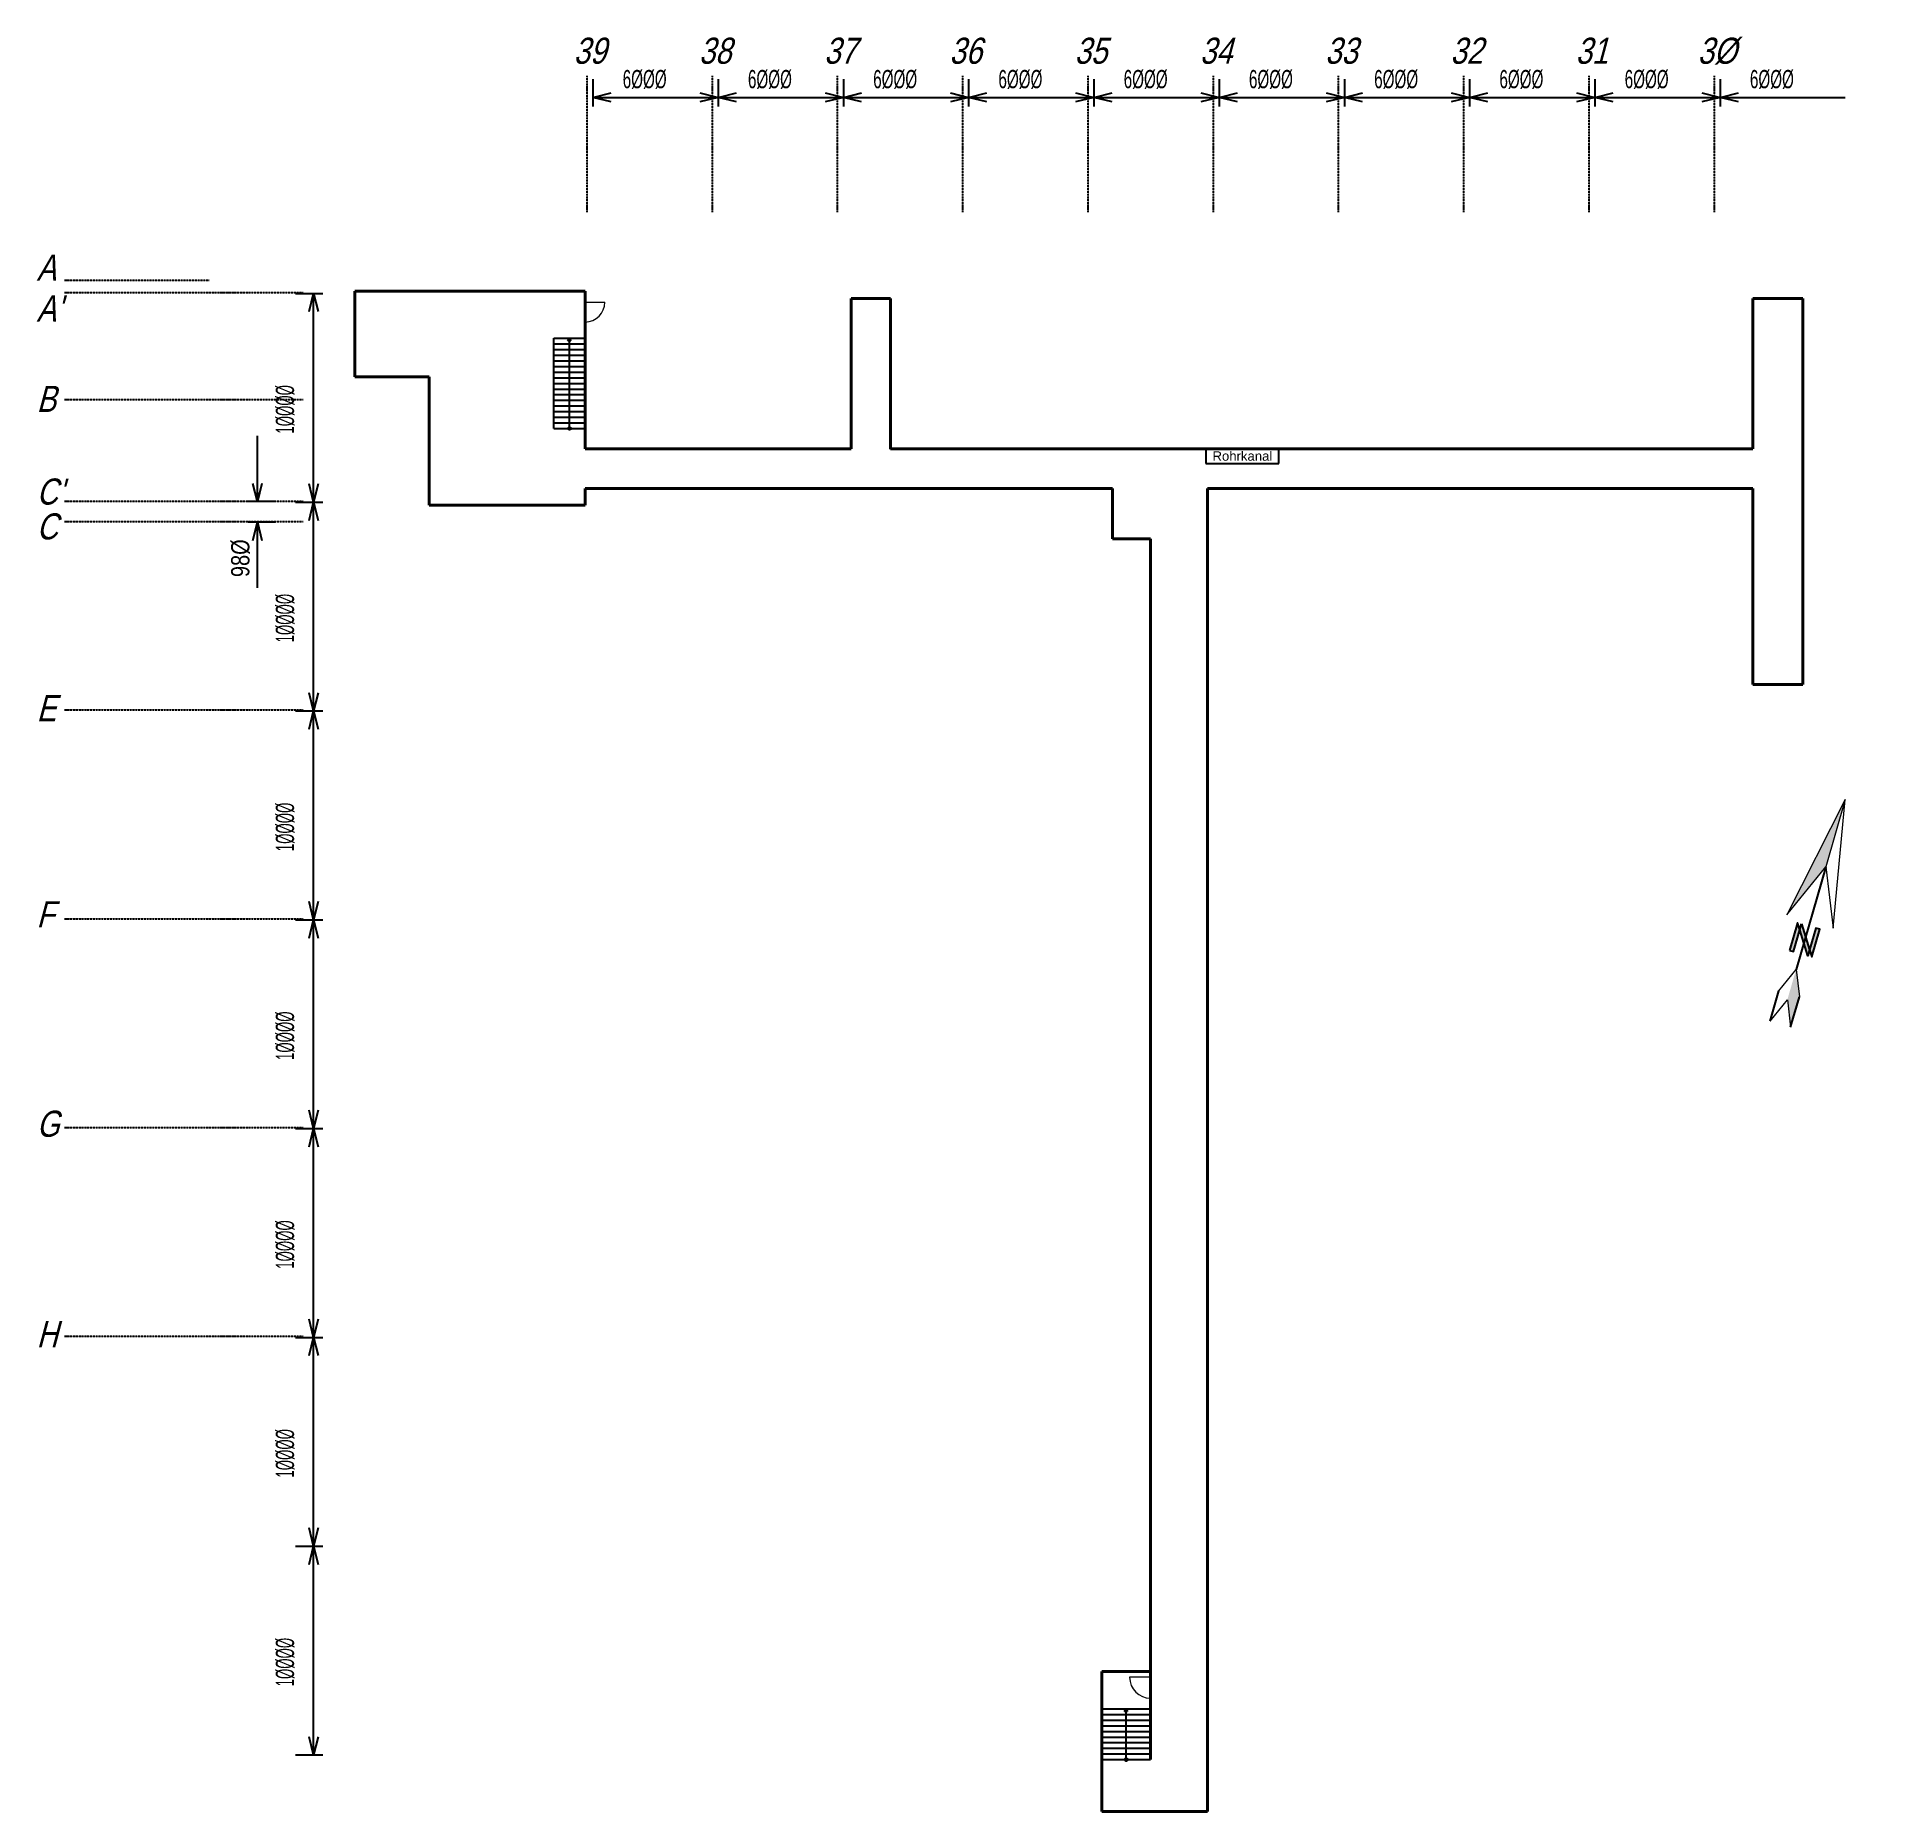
# Model space of a CAD drawing. Header units: millimetres. Extents: x -26372 to 61377, y -52750 to 32246.
import ezdxf
from ezdxf.enums import TextEntityAlignment as Align

# ---------------------------------------------------------------- set-up
doc = ezdxf.new("R2010")
doc.units = ezdxf.units.MM
doc.linetypes.add('ACAD_ISO10W100', pattern=[18, 12, -3, 0, -3])
for name, color, linetype, lineweight in [('A03_Türen', 253, 'Continuous', 20), ('A04_Treppen', 3, 'Continuous', 25), ('A07_Achslinien', 253, 'ACAD_ISO10W100', 25), ('A0_Grundriß', 7, 'Continuous', 40)]:
    doc.layers.add(name, color=color, linetype=linetype, lineweight=lineweight)
for name, color, linetype in [('A05_Bemaßung', 7, 'Continuous'), ('A06_Text', 7, 'Continuous'), ('Nord-Pfeil', 7, 'Continuous')]:
    doc.layers.add(name, color=color, linetype=linetype)
doc.styles.add('1', font='TXT')
doc.styles.get("Standard").update_dxf_attribs({"font": 'arial.ttf'})

# ---------------------------------------------------------------- blocks, each defined once
blk = doc.blocks.new('Nord-Pfeil 05')
for points in [[(-7207, -37964), (6, -20987), (0, 0)], [(-2248, -41214), (-3442, -39421), (-3440, -47995), (-2246, -47995)], [(-2248, -39421), (-2248, -41214), (2271, -47994), (2271, -46201)], [(2271, -46201), (3465, -47993), (3463, -39419), (2269, -39420)], [(3232, -60537), (14, -52974), (17, -62385), (3234, -69948)]]:
    blk.add_hatch(color=256).paths.add_polyline_path(points)
at = {"linetype": 'Continuous', "lineweight": 20, "ltscale": 0.039687}
for p, q in [((0, 0), (-7207, -37964)), ((0, 0), (6, -20987)), ((7227, -37960), (0, 0)), ((-7207, -37964), (6, -20987)), ((6, -20987), (7227, -37960)), ((-3200, -60538), (14, -52974)), ((14, -52974), (3232, -60537)), ((-3197, -69950), (17, -62385)), ((17, -62385), (3234, -69948))]:
    blk.add_line(p, q, dxfattribs=at)
for p, q in [((6, -20987), (14, -52974)), ((-3197, -69950), (-3200, -60538)), ((3234, -69948), (3232, -60537))]:
    blk.add_line(p, q)
for points in [[(-3440, -47995), (-2246, -47995), (-2248, -41214), (-3442, -39421)], [(2271, -46201), (3465, -47993), (3463, -39419), (2269, -39420)]]:
    blk.add_lwpolyline(points, close=True)
blk.add_lwpolyline([(-2248, -39421), (2271, -46201), (2271, -47994), (-2248, -41214), (-2248, -39421)])

msp = doc.modelspace()

# ---------------------------------------------------------------- linework, layer by layer
at = {"layer": 'A03_Türen'}
for p, q in [((-101, 19528), (849, 19528)), ((26989, -46328), (25989, -46328))]:
    msp.add_line(p, q, dxfattribs=at)
for centre, radius, start, end in [((-101, 19528), 950, 270, 0), ((26989, -46328), 1000, 180, 270)]:
    msp.add_arc(centre, radius, start, end, dxfattribs=at)
at = {"layer": 'A04_Treppen'}
for p, q in [((-1601, 13480), (-1601, 17800)), ((-1601, 17800), (-101, 17800)), ((-921, 17678), (-851, 17800)), ((-781, 17678), (-921, 17678)), ((-851, 17800), (-781, 17678)), ((-851, 13550), (-851, 17678)), ((-1601, 17530), (-101, 17530)), ((-1601, 17260), (-101, 17260)), ((-1601, 16990), (-101, 16990)), ((-1601, 16720), (-101, 16720)), ((-1601, 16450), (-101, 16450)), ((-1601, 16180), (-101, 16180)), ((-1601, 15910), (-101, 15910)), ((-1601, 15640), (-101, 15640)), ((-1601, 15370), (-101, 15370)), ((-1601, 15100), (-101, 15100)), ((-1601, 14830), (-101, 14830)), ((-1601, 14560), (-101, 14560)), ((-1601, 14290), (-101, 14290)), ((-1601, 14020), (-101, 14020)), ((-1601, 13750), (-101, 13750)), ((-1601, 13480), (-101, 13480)), ((24649, -47840), (26989, -47840)), ((24649, -48110), (26989, -48110)), ((25749, -47962), (25819, -47840)), ((25889, -47962), (25749, -47962)), ((25819, -47840), (25889, -47962)), ((25819, -50200), (25819, -47962)), ((26989, -50270), (26989, -47840)), ((24649, -48380), (26989, -48380)), ((24649, -48650), (26989, -48650)), ((24649, -48920), (26989, -48920)), ((24649, -49190), (26989, -49190)), ((24649, -49460), (26989, -49460)), ((24649, -49730), (26989, -49730)), ((24649, -50000), (26989, -50000)), ((24649, -50270), (26989, -50270))]:
    msp.add_line(p, q, dxfattribs=at)
for centre in [(-851, 13480), (25819, -50270)]:
    msp.add_circle(centre, 70, dxfattribs=at)
at = {"layer": 'A05_Bemaßung'}
for p, q in [((274, 30212), (274, 28899)), ((6274, 30212), (6274, 28899)), ((12274, 30212), (12274, 28899)), ((18274, 30212), (18274, 28899)), ((24274, 30212), (24274, 28899)), ((30274, 30212), (30274, 28899)), ((36274, 30212), (36274, 28899)), ((42274, 30212), (42274, 28899)), ((48274, 30212), (48274, 28899)), ((54274, 30212), (54274, 28899)), ((54274, 30212), (54274, 28899)), ((274, 29337), (6274, 29337)), ((6274, 29337), (12274, 29337)), ((12274, 29337), (18274, 29337)), ((18274, 29337), (24274, 29337)), ((24274, 29337), (30274, 29337)), ((30274, 29337), (36274, 29337)), ((36274, 29337), (42274, 29337)), ((42274, 29337), (48274, 29337)), ((48274, 29337), (54274, 29337)), ((54274, 29337), (60274, 29337)), ((-13979, 19950), (-12666, 19950)), ((-13104, 9950), (-13104, 19950)), ((-15798, 9975), (-15798, 13124)), ((-14923, 9975), (-16236, 9975)), ((-15798, 10413), (-15798, 9975)), ((-13979, 9950), (-12666, 9950)), ((-13104, -50), (-13104, 9950)), ((-14923, 8995), (-16236, 8995)), ((-15798, 5846), (-15798, 8995)), ((-13979, -50), (-12666, -50)), ((-13104, -10050), (-13104, -50)), ((-13979, -10050), (-12666, -10050)), ((-13104, -20050), (-13104, -10050)), ((-13979, -20050), (-12666, -20050)), ((-13104, -30050), (-13104, -20050)), ((-13979, -30050), (-12666, -30050)), ((-13104, -40050), (-13104, -30050)), ((-13979, -40050), (-12666, -40050)), ((-13104, -50050), (-13104, -40050)), ((-13979, -50050), (-12666, -50050))]:
    msp.add_line(p, q, dxfattribs=at)
for points in [[(1149, 29118), (274, 29337), (1149, 29556)], [(5399, 29556), (6274, 29337), (5399, 29118)], [(7149, 29118), (6274, 29337), (7149, 29556)], [(11399, 29556), (12274, 29337), (11399, 29118)], [(13149, 29118), (12274, 29337), (13149, 29556)], [(17399, 29556), (18274, 29337), (17399, 29118)], [(19149, 29118), (18274, 29337), (19149, 29556)], [(23399, 29556), (24274, 29337), (23399, 29118)], [(25149, 29118), (24274, 29337), (25149, 29556)], [(29399, 29556), (30274, 29337), (29399, 29118)], [(31149, 29118), (30274, 29337), (31149, 29556)], [(35399, 29556), (36274, 29337), (35399, 29118)], [(37149, 29118), (36274, 29337), (37149, 29556)], [(41399, 29556), (42274, 29337), (41399, 29118)], [(43149, 29118), (42274, 29337), (43149, 29556)], [(47399, 29556), (48274, 29337), (47399, 29118)], [(49149, 29118), (48274, 29337), (49149, 29556)], [(53399, 29556), (54274, 29337), (53399, 29118)], [(55149, 29118), (54274, 29337), (55149, 29556)], [(-13323, 19075), (-13104, 19950), (-12885, 19075)], [(-15579, 10850), (-15798, 9975), (-16017, 10850)], [(-12885, 10825), (-13104, 9950), (-13323, 10825)], [(-13323, 9075), (-13104, 9950), (-12885, 9075)], [(-16017, 8120), (-15798, 8995), (-15579, 8120)], [(-12885, 825), (-13104, -50), (-13323, 825)], [(-13323, -925), (-13104, -50), (-12885, -925)], [(-12885, -9175), (-13104, -10050), (-13323, -9175)], [(-13323, -10925), (-13104, -10050), (-12885, -10925)], [(-12885, -19175), (-13104, -20050), (-13323, -19175)], [(-13323, -20925), (-13104, -20050), (-12885, -20925)], [(-12885, -29175), (-13104, -30050), (-13323, -29175)], [(-13323, -30925), (-13104, -30050), (-12885, -30925)], [(-12885, -39175), (-13104, -40050), (-13323, -39175)], [(-13323, -40925), (-13104, -40050), (-12885, -40925)], [(-12885, -49175), (-13104, -50050), (-13323, -49175)]]:
    msp.add_lwpolyline(points, dxfattribs=at)
at = {"layer": 'A06_Text'}
for p, q in [((33138, 12502), (29637, 12502)), ((29637, 12502), (29637, 11808)), ((33138, 11808), (33138, 12502)), ((29637, 11808), (33138, 11808))]:
    msp.add_line(p, q, dxfattribs=at)
at = {"layer": 'A07_Achslinien'}
for p, q in [((0, 23839), (0, 30368)), ((6000, 23839), (6000, 30368)), ((12000, 23839), (12000, 30368)), ((18000, 23839), (18000, 30368)), ((24000, 23839), (24000, 30368)), ((30000, 23839), (30000, 30368)), ((36000, 23839), (36000, 30368)), ((42000, 23839), (42000, 30368)), ((48000, 23839), (48000, 30368)), ((54000, 23839), (54000, 30368)), ((-25041, 20590), (-18108, 20590)), ((-25041, 20000), (-13602, 20000)), ((-25041, 14870), (-13602, 14870)), ((-25041, 10000), (-13602, 10000)), ((-25041, 9020), (-13602, 9020)), ((-25041, 0), (-13602, 0)), ((-25041, -10000), (-13602, -10000)), ((-25041, -20000), (-13602, -20000)), ((-25041, -30000), (-13602, -30000))]:
    msp.add_line(p, q, dxfattribs=at)
at = {"layer": 'A0_Grundriß'}
for p, q in [((-11124, 20050), (-101, 20050)), ((-11124, 15950), (-11124, 20050)), ((-101, 12502), (-101, 20050)), ((12649, 19700), (14525, 19700)), ((12649, 19700), (12649, 12502)), ((14525, 19700), (14525, 12483)), ((55840, 19700), (55840, 12502)), ((55840, 19700), (58244, 19700)), ((58244, 1220), (58244, 19700)), ((-11124, 15950), (-7572, 15950)), ((-7572, 9800), (-7572, 15950)), ((12649, 12502), (-101, 12502)), ((55840, 12502), (14525, 12502)), ((-101, 9800), (-101, 10600)), ((-101, 10600), (25162, 10600)), ((25162, 10600), (25162, 8187)), ((29718, 10600), (55837, 10600)), ((29718, 10600), (29718, -52750)), ((55837, 10600), (55840, 1220)), ((-7572, 9800), (-1769, 9800)), ((-1769, 9800), (-101, 9800)), ((26989, 8187), (25162, 8187)), ((26989, -50260), (26989, 8187)), ((55840, 1220), (58244, 1220)), ((24649, -46050), (26989, -46050)), ((24649, -52750), (24649, -46050)), ((24649, -52750), (29718, -52750))]:
    msp.add_line(p, q, dxfattribs=at)

# ---------------------------------------------------------------- block references
at = {"layer": 'Nord-Pfeil', "xscale": 0.1600000000053569, "yscale": 0.1600000000053569, "zscale": 0.1600000000053569, "rotation": 343.8670232167165}
msp.add_blockref('Nord-Pfeil 05', (60267, -4292), dxfattribs=at)

# ---------------------------------------------------------------- texts
at = {"layer": 'A05_Bemaßung', "style": '1', "width": 0.622737}
for p in [(1704, 29775), (7704, 29775), (13704, 29775), (19704, 29775), (25704, 29775), (31704, 29775), (37704, 29775), (43704, 29775), (49704, 29775), (55704, 29775)]:
    msp.add_text('6%%c%%c%%c', height=875, dxfattribs=at).set_placement(p)
at = {"layer": 'A05_Bemaßung', "style": '1'}
for s, width, p in [('1%%c%%c%%c%%c', 0.541972, (-14041, 13234)), ('98%%c', 0.817342, (-16180, 6364)), ('1%%c%%c%%c%%c', 0.541972, (-14041, 3234)), ('1%%c%%c%%c%%c', 0.541972, (-14041, -6766)), ('1%%c%%c%%c%%c', 0.541972, (-14041, -16766)), ('1%%c%%c%%c%%c', 0.541972, (-14041, -26766)), ('1%%c%%c%%c%%c', 0.541972, (-14041, -36766)), ('1%%c%%c%%c%%c', 0.541972, (-14041, -46766))]:
    msp.add_text(s, height=875, rotation=90, dxfattribs=dict(at, width=width)).set_placement(p)
at = {"layer": 'A06_Text'}
msp.add_text('Rohrkanal', height=450, dxfattribs=at).set_placement((29958, 11935))
at = {"layer": 'A07_Achslinien', "color": 7, "linetype": 'Continuous', "oblique": 15, "width": 0.8}
for s, p in [('39', (127, 30947)), ('38', (6126, 30946)), ('37', (12127, 30946)), ('36', (18127, 30946)), ('35', (24126, 30946)), ('34', (30126, 30946)), ('33', (36127, 30946)), ('32', (42127, 30946)), ('31', (48128, 30946)), ('3%%c', (54126, 30946)), ('A', (-25908, 20557)), ("A'", (-25776, 18602)), ('B', (-25908, 14272)), ("C'", (-25736, 9834)), ('C', (-25869, 8165)), ('E', (-25908, -539)), ('F', (-25951, -10412)), ('G', (-25830, -20443)), ('H', (-25869, -30520))]:
    msp.add_text(s, height=1250, dxfattribs=at).set_placement(p, align=Align.CENTER)

doc.saveas('drawing.dxf')
